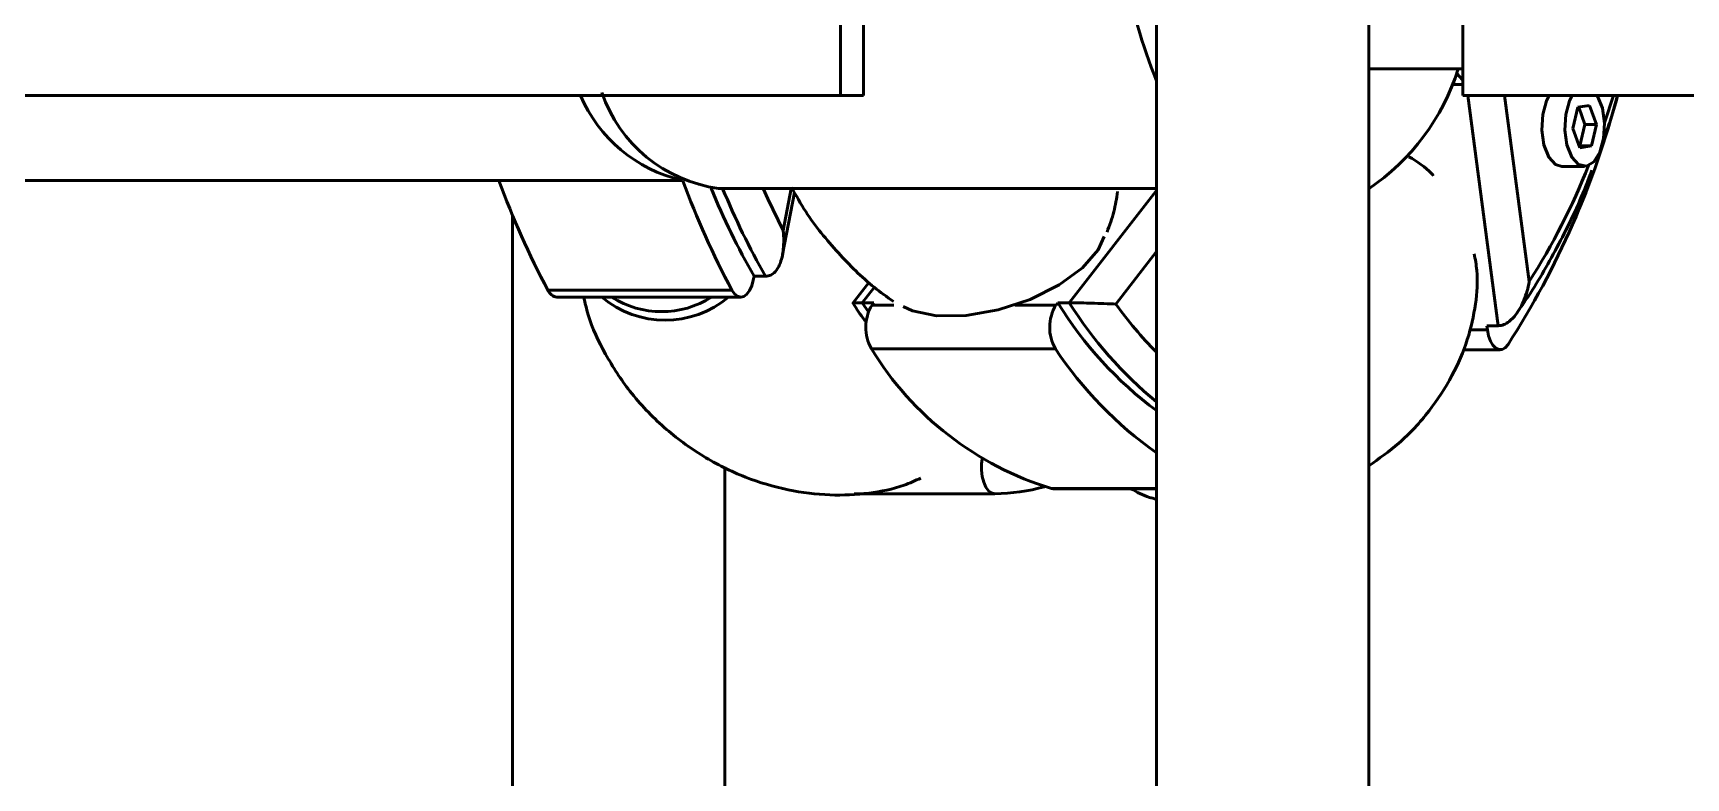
# Model space of a CAD drawing. Header units: millimetres. Extents: x 263 to 2983, y 441 to 2500.
# Drawn here: x 2130.7 to 2193, y 2430.4 to 2458.5 of the extents above; entities that cross this region are included whole.
import ezdxf

# ---------------------------------------------------------------- set-up
doc = ezdxf.new("R2010")
doc.units = ezdxf.units.MM
doc.header["$LTSCALE"] = 0.5
doc.layers.add('BOL', color=7, linetype='Continuous', lineweight=50)

msp = doc.modelspace()

# ---------------------------------------------------------------- linework, layer by layer
at = {"layer": 'BOL'}
for p, q in [((2181.04, 2283.896), (2181.04, 2483.696)), ((2161.146, 2456.096), (2161.146, 2482.096)), ((2162.012, 2482.096), (2162.012, 2456.096)), ((2184.579, 2456.096), (2184.579, 2482.096)), ((2173.04, 2479.696), (2173.04, 2283.896)), ((2181.04, 2457.096), (2184.579, 2457.096)), ((2184.283, 2456.507), (2184.163, 2456.507)), ((2184.283, 2456.507), (2184.205, 2456.603)), ((2184.579, 2456.507), (2184.283, 2456.507)), ((2184.579, 2456.673), (2184.344, 2456.937)), ((2161.146, 2456.096), (2116.146, 2456.096)), ((2162.012, 2456.096), (2161.146, 2456.096)), ((2274.579, 2456.096), (2184.579, 2456.096)), ((2185.917, 2447.421), (2184.771, 2456.096)), ((2186.154, 2456.096), (2187.08, 2449.088)), ((2188.916, 2455.652), (2188.728, 2454.85)), ((2189.357, 2455.727), (2188.916, 2455.652)), ((2189.177, 2455.001), (2188.948, 2455.657)), ((2189.61, 2455.001), (2189.357, 2455.727)), ((2188.728, 2454.85), (2188.982, 2454.125)), ((2188.989, 2454.2), (2189.177, 2455.001)), ((2189.177, 2455.001), (2189.61, 2455.001)), ((2189.422, 2454.2), (2189.61, 2455.001)), ((2188.957, 2454.195), (2188.989, 2454.2)), ((2188.982, 2454.125), (2189.422, 2454.2)), ((2188.989, 2454.2), (2189.422, 2454.2)), ((2188.303, 2453.426), (2189.169, 2453.426)), ((2129.66, 2452.896), (2155.189, 2452.896)), ((2156.55, 2452.596), (2173.04, 2452.596)), ((2158.962, 2450.111), (2159.414, 2452.442)), ((2158.985, 2451.012), (2159.291, 2452.596)), ((2169.759, 2448.291), (2173.04, 2452.521)), ((2148.791, 2451.579), (2148.791, 2283.896)), ((2173.04, 2450.215), (2171.509, 2448.242)), ((2157.888, 2449.289), (2157.859, 2449.141)), ((2158.321, 2449.289), (2157.888, 2449.289)), ((2162.218, 2449.06), (2161.609, 2448.275)), ((2150.126, 2448.767), (2157.054, 2448.767)), ((2150.465, 2448.503), (2157.393, 2448.503)), ((2162.414, 2448.871), (2161.964, 2448.291)), ((2161.964, 2448.291), (2162.397, 2448.291)), ((2161.964, 2448.291), (2162.194, 2447.945)), ((2162.397, 2448.291), (2162.331, 2448.205)), ((2169.326, 2448.291), (2169.259, 2448.205)), ((2169.759, 2448.291), (2169.326, 2448.291)), ((2162.331, 2448.205), (2163.147, 2448.205)), ((2167.711, 2448.205), (2169.259, 2448.205)), ((2184.832, 2447.267), (2185.504, 2447.267)), ((2185.917, 2447.421), (2185.484, 2447.421)), ((2185.484, 2447.421), (2185.504, 2447.267)), ((2169.238, 2446.553), (2162.31, 2446.553)), ((2184.586, 2446.523), (2185.987, 2446.523)), ((2156.791, 2283.896), (2156.791, 2442.107)), ((2166.953, 2441.096), (2161.661, 2441.096)), ((2169.149, 2441.286), (2169.091, 2441.292)), ((2169.091, 2441.292), (2173.04, 2441.292)), ((2169.149, 2441.286), (2173.04, 2441.286))]:
    msp.add_line(p, q, dxfattribs=at)
at = {"layer": 'BOL', "flags": 128}
for points in [[(2187.836, 2456.099), (2187.73, 2455.892), (2187.588, 2455.379), (2187.556, 2454.798), (2187.637, 2454.236), (2187.82, 2453.778), (2188.076, 2453.496), (2188.303, 2453.426)], [(2188.7, 2456.096), (2188.596, 2455.892), (2188.454, 2455.379), (2188.422, 2454.798), (2188.503, 2454.236), (2188.686, 2453.778), (2188.942, 2453.496), (2189.233, 2453.431)], [(2189.233, 2453.431), (2189.514, 2453.594), (2189.743, 2453.96), (2189.884, 2454.472), (2189.916, 2455.054), (2189.835, 2455.616), (2189.652, 2456.073), (2189.638, 2456.096)], [(2189.916, 2455.066), (2189.931, 2455.112), (2190.253, 2456.096)], [(2158.228, 2452.596), (2158.403, 2452.205), (2158.985, 2451.012)], [(2163.501, 2448.151), (2163.857, 2447.982), (2164.764, 2447.792), (2165.871, 2447.805), (2167.079, 2448.02), (2168.282, 2448.417), (2169.372, 2448.962), (2170.253, 2449.605), (2170.846, 2450.29), (2171.067, 2450.787)], [(2157.054, 2448.767), (2157.153, 2448.626), (2157.266, 2448.536), (2157.386, 2448.503), (2157.506, 2448.529), (2157.62, 2448.612), (2157.721, 2448.747), (2157.802, 2448.927), (2157.859, 2449.141)], [(2185.504, 2447.267), (2185.549, 2447.042), (2185.62, 2446.845), (2185.712, 2446.688), (2185.821, 2446.58), (2185.939, 2446.528), (2186.061, 2446.534), (2186.177, 2446.598), (2186.283, 2446.717)], [(2166.475, 2442.401), (2166.455, 2442.222), (2166.454, 2441.98), (2166.483, 2441.744), (2166.539, 2441.529), (2166.619, 2441.347), (2166.719, 2441.21), (2166.833, 2441.125), (2166.953, 2441.096)]]:
    msp.add_lwpolyline(points, dxfattribs=at)
at = {"layer": 'BOL'}
for centre, radius, start, end in [((2193.189, 2464.734), 21.708, 179.04551, 201.84546), ((2176.225, 2459.682), 8.58, 304.13412, 342.45892), ((2156.405, 2458.271), 5.503, 203.28474, 256.85907), ((2157.281, 2457.965), 5.418, 198.90266, 262.2513), ((2159.064, 2464.265), 32.385, 327.19005, 345.38987), ((2165.431, 2462.925), 25.692, 327.4154, 338.37025), ((2178.498, 2463.958), 32.183, 200.10363, 208.16501), ((2185.451, 2463.969), 32.21, 200.12208, 208.16134), ((2182.232, 2463.234), 28.055, 202.25469, 209.80461), ((2182.676, 2463.238), 28.067, 202.27508, 209.80167), ((2150.503, 2448.901), 0.4, 199.53231, 264.5031), ((2154.539, 2451.35), 3.717, 230.00959, 309.99041), ((2154.405, 2451.468), 3.512, 237.59886, 302.40114), ((2181.876, 2456.03), 14.745, 211.65994, 233.18323), ((2183.003, 2456.615), 15.643, 212.14955, 230.44042), ((2163.714, 2447.361), 1.621, 148.61429, 209.92253), ((2170.642, 2447.361), 1.621, 148.61429, 209.92253), ((2184.066, 2457.307), 15.487, 215.82917, 224.60946), ((2172.612, 2452.833), 12.066, 211.36622, 253.03461), ((2181.62, 2454.772), 14.862, 213.57787, 234.74039), ((2166.855, 2448.614), 7.519, 270.74808, 285.20765)]:
    msp.add_arc(centre, radius, start, end, dxfattribs=at)
for points, knots in [([(2189.875, 2454.45), (2189.956, 2454.658), (2190.159, 2455.176), (2190.316, 2455.752), (2190.41, 2456.096)], [0, 0, 0, 0, 0.401508, 1, 1, 1, 1]), ([(2183.477, 2453.076), (2183.457, 2453.098), (2183.186, 2453.404), (2182.857, 2453.603), (2182.552, 2453.788)], [0, 0, 0, 0, 0.074471, 1, 1, 1, 1]), ([(2186.621, 2447.919), (2186.765, 2448.124), (2187.323, 2448.915), (2188.206, 2450.483), (2188.999, 2452.087), (2189.366, 2453.087), (2189.438, 2453.285)], [0, 0, 0, 0, 0.134451, 0.51993, 0.90523, 1, 1, 1, 1]), ([(2159.299, 2452.637), (2159.472, 2452.328), (2159.967, 2451.438), (2161.023, 2450.173), (2162.147, 2449.038), (2162.893, 2448.512), (2163.139, 2448.338)], [0, 0, 0, 0, 0.180187, 0.518024, 0.841316, 1, 1, 1, 1]), ([(2171.181, 2450.952), (2171.275, 2451.205), (2171.457, 2451.693), (2171.538, 2452.222), (2171.578, 2452.478)], [0, 0, 0, 0, 0.517371, 1, 1, 1, 1]), ([(2158.985, 2451.012), (2158.985, 2451.01), (2159.007, 2450.768), (2159.019, 2450.323), (2158.901, 2449.789), (2158.713, 2449.476), (2158.524, 2449.318), (2158.389, 2449.299), (2158.321, 2449.289)], [0, 0, 0, 0, 0.002961, 0.336051, 0.617223, 0.785582, 0.892363, 1, 1, 1, 1]), ([(2181.04, 2442.151), (2181.427, 2442.421), (2182.272, 2443.013), (2183.326, 2444.175), (2184.196, 2445.498), (2184.782, 2446.865), (2185.081, 2448.203), (2185.165, 2449.287), (2185.048, 2449.929), (2185.009, 2450.139)], [0, 0, 0, 0, 0.148564, 0.324914, 0.493096, 0.651882, 0.799701, 0.934403, 1, 1, 1, 1]), ([(2185.917, 2447.421), (2185.988, 2447.43), (2186.129, 2447.449), (2186.365, 2447.601), (2186.647, 2447.904), (2186.92, 2448.42), (2187.039, 2448.852), (2187.079, 2449.086), (2187.08, 2449.088)], [0, 0, 0, 0, 0.107627, 0.214435, 0.382774, 0.663954, 0.997023, 1, 1, 1, 1]), ([(2151.476, 2448.503), (2151.525, 2448.281), (2151.692, 2447.538), (2152.268, 2446.328), (2153.21, 2444.879), (2154.456, 2443.566), (2155.934, 2442.477), (2157.521, 2441.688), (2159.138, 2441.205), (2160.717, 2441.008), (2162.188, 2441.086), (2163.339, 2441.309), (2163.957, 2441.591), (2164.165, 2441.685)], [0, 0, 0, 0, 0.042546, 0.142515, 0.244907, 0.359081, 0.470413, 0.577976, 0.681076, 0.779133, 0.871384, 0.956811, 1, 1, 1, 1]), ([(2161.622, 2448.271), (2161.617, 2448.272), (2161.591, 2448.276), (2161.649, 2448.283), (2161.772, 2448.29), (2161.9, 2448.291), (2161.964, 2448.291)], [0, 0, 0, 0, 0.1095027, 0.5011874, 0.7496407, 1, 1, 1, 1]), ([(2169.759, 2448.291), (2169.833, 2448.291), (2169.98, 2448.29), (2170.27, 2448.283), (2170.657, 2448.271), (2171.112, 2448.255), (2171.383, 2448.245), (2171.508, 2448.242), (2171.509, 2448.242)], [0, 0, 0, 0, 0.107631, 0.214409, 0.382759, 0.663969, 0.997017, 1, 1, 1, 1]), ([(2161.618, 2448.269), (2161.754, 2448.054), (2161.914, 2447.803), (2162.09, 2447.592), (2162.116, 2447.561)], [0, 0, 0, 0, 0.8534044, 1, 1, 1, 1]), ([(2172.078, 2441.286), (2172.304, 2441.16), (2172.611, 2440.99), (2172.951, 2440.912), (2173.04, 2440.891)], [0, 0, 0, 0, 0.738051, 1, 1, 1, 1])]:
    msp.add_open_spline(points, degree=3, knots=knots, dxfattribs=at)

doc.saveas('drawing.dxf')
